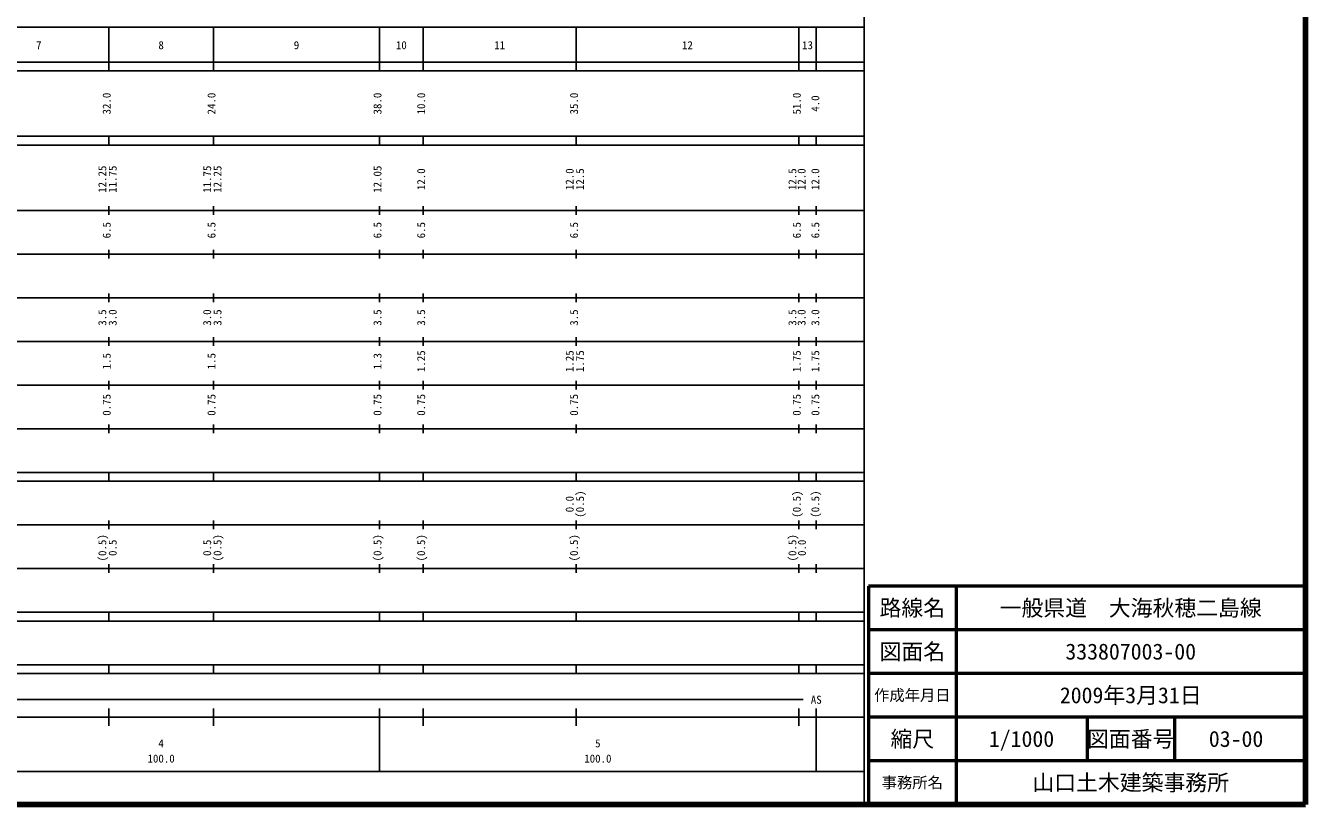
# Model space of a CAD drawing. Units: millimetres on the paper, enlarged 1000 times. Extents: x 40000 to 680000, y 20000 to 380000.
# Drawn here: x 386972 to 680000, y 20000 to 198357 of the extents above; entities that cross this region are included whole.
import ezdxf
from ezdxf.enums import TextEntityAlignment as Align

# ---------------------------------------------------------------- set-up
doc = ezdxf.new("R2010")
doc.units = ezdxf.units.MM
doc.header["$LTSCALE"] = 1000
for name, color, linetype, lineweight in [('M-TTL', 2, 'Continuous', 140), ('M-TTL-BAND', 7, 'Continuous', 25), ('M-TTL-FRAM', 2, 'Continuous', 50), ('M-TTL-LINE', 7, 'Continuous', 50)]:
    doc.layers.add(name, color=color, linetype=linetype, lineweight=lineweight)
doc.layers.add('M-TTL-TXT', color=7, linetype='Continuous')
doc.styles.add('ＭＳ ゴシック', font='')
doc.styles.get('ＭＳ ゴシック').set_extended_font_data('MS Gothic')

msp = doc.modelspace()

# ---------------------------------------------------------------- linework, layer by layer
at = {"layer": 'M-TTL'}
for p, q in [((680000, 20000), (680000, 380000)), ((40000, 20000), (680000, 20000))]:
    msp.add_line(p, q, dxfattribs=at)
at = {"layer": 'M-TTL-BAND'}
for p, q in [((579000, 20000), (579000, 370000)), ((68000, 198000), (579000, 198000)), ((406000, 188000), (406000, 198000)), ((430000, 188000), (430000, 198000)), ((468000, 188000), (468000, 198000)), ((478000, 188000), (478000, 198000)), ((513000, 188000), (513000, 198000)), ((564000, 188000), (564000, 198000)), ((568000, 188000), (568000, 198000)), ((40000, 190000), (579000, 190000)), ((40000, 188000), (579000, 188000)), ((40000, 173000), (579000, 173000)), ((406000, 171000), (406000, 173000)), ((430000, 171000), (430000, 173000)), ((468000, 171000), (468000, 173000)), ((478000, 171000), (478000, 173000)), ((513000, 171000), (513000, 173000)), ((564000, 171000), (564000, 173000)), ((568000, 171000), (568000, 173000)), ((40000, 171000), (579000, 171000)), ((40000, 156000), (579000, 156000)), ((406000, 155000), (406000, 157000)), ((430000, 155000), (430000, 157000)), ((468000, 155000), (468000, 157000)), ((478000, 155000), (478000, 157000)), ((513000, 155000), (513000, 157000)), ((564000, 155000), (564000, 157000)), ((568000, 155000), (568000, 157000)), ((406000, 145000), (406000, 147000)), ((430000, 145000), (430000, 147000)), ((468000, 145000), (468000, 147000)), ((478000, 145000), (478000, 147000)), ((513000, 145000), (513000, 147000)), ((564000, 145000), (564000, 147000)), ((568000, 145000), (568000, 147000)), ((46000, 146000), (579000, 146000)), ((52000, 136000), (579000, 136000)), ((406000, 135000), (406000, 137000)), ((430000, 135000), (430000, 137000)), ((468000, 135000), (468000, 137000)), ((478000, 135000), (478000, 137000)), ((513000, 135000), (513000, 137000)), ((564000, 135000), (564000, 137000)), ((568000, 135000), (568000, 137000)), ((406000, 125000), (406000, 127000)), ((430000, 125000), (430000, 127000)), ((468000, 125000), (468000, 127000)), ((478000, 125000), (478000, 127000)), ((513000, 125000), (513000, 127000)), ((564000, 125000), (564000, 127000)), ((568000, 125000), (568000, 127000)), ((46000, 126000), (579000, 126000)), ((52000, 116000), (579000, 116000)), ((406000, 115000), (406000, 117000)), ((430000, 115000), (430000, 117000)), ((468000, 115000), (468000, 117000)), ((478000, 115000), (478000, 117000)), ((513000, 115000), (513000, 117000)), ((564000, 115000), (564000, 117000)), ((568000, 115000), (568000, 117000)), ((46000, 106000), (579000, 106000)), ((406000, 105000), (406000, 107000)), ((430000, 105000), (430000, 107000)), ((468000, 105000), (468000, 107000)), ((478000, 105000), (478000, 107000)), ((513000, 105000), (513000, 107000)), ((564000, 105000), (564000, 107000)), ((568000, 105000), (568000, 107000)), ((40000, 96000), (579000, 96000)), ((40000, 94000), (579000, 94000)), ((406000, 94000), (406000, 96000)), ((430000, 94000), (430000, 96000)), ((468000, 94000), (468000, 96000)), ((478000, 94000), (478000, 96000)), ((513000, 94000), (513000, 96000)), ((564000, 94000), (564000, 96000)), ((568000, 94000), (568000, 96000)), ((406000, 83000), (406000, 85000)), ((430000, 83000), (430000, 85000)), ((468000, 83000), (468000, 85000)), ((478000, 83000), (478000, 85000)), ((513000, 83000), (513000, 85000)), ((564000, 83000), (564000, 85000)), ((568000, 83000), (568000, 85000)), ((49000, 84000), (579000, 84000)), ((40000, 74000), (579000, 74000)), ((406000, 73000), (406000, 75000)), ((430000, 73000), (430000, 75000)), ((468000, 73000), (468000, 75000)), ((478000, 73000), (478000, 75000)), ((513000, 73000), (513000, 75000)), ((564000, 73000), (564000, 75000)), ((568000, 73000), (568000, 75000)), ((40000, 64000), (579000, 64000)), ((40000, 62000), (579000, 62000)), ((406000, 62000), (406000, 64000)), ((430000, 62000), (430000, 64000)), ((468000, 62000), (468000, 64000)), ((478000, 62000), (478000, 64000)), ((513000, 62000), (513000, 64000)), ((564000, 62000), (564000, 64000)), ((568000, 62000), (568000, 64000)), ((40000, 52000), (579000, 52000)), ((40000, 50000), (579000, 50000)), ((406000, 50000), (406000, 52000)), ((430000, 50000), (430000, 52000)), ((468000, 50000), (468000, 52000)), ((478000, 50000), (478000, 52000)), ((513000, 50000), (513000, 52000)), ((564000, 50000), (564000, 52000)), ((568000, 50000), (568000, 52000)), ((71000, 44000), (565000, 44000)), ((406000, 38000), (406000, 42000)), ((430000, 38000), (430000, 42000)), ((468000, 27500), (468000, 42000)), ((478000, 38000), (478000, 42000)), ((513000, 38000), (513000, 42000)), ((564000, 38000), (564000, 42000)), ((568000, 27500), (568000, 42000)), ((40000, 40000), (579000, 40000)), ((68000, 27500), (579000, 27500))]:
    msp.add_line(p, q, dxfattribs=at)
at = {"layer": 'M-TTL-FRAM'}
for p, q in [((680000, 70000), (580000, 70000)), ((580000, 70000), (580000, 20000))]:
    msp.add_line(p, q, dxfattribs=at)
at = {"layer": 'M-TTL-LINE'}
for p, q in [((600000, 70000), (600000, 20000)), ((680000, 60000), (580000, 60000)), ((680000, 50000), (580000, 50000)), ((680000, 40000), (580000, 40000)), ((630000, 40000), (630000, 30000)), ((650000, 40000), (650000, 30000)), ((680000, 30000), (580000, 30000))]:
    msp.add_line(p, q, dxfattribs=at)

# ---------------------------------------------------------------- texts
at = {"layer": 'M-TTL-BAND', "style": 'ＭＳ ゴシック'}
for s, p in [('7', (390000, 192405)), ('8', (418000, 192405)), ('9', (449000, 192405)), ('10', (473000, 192405)), ('11', (495500, 192405)), ('12', (538500, 192405)), ('13', (566000, 192405)), ('AS', (568000, 42500)), ('4', (418000, 32523)), ('5', (518000, 32523)), ('100.0', (418000, 29033)), ('100.0', (518000, 29033))]:
    msp.add_text(s, height=1833, dxfattribs=at).set_placement(p, align=Align.BOTTOM_CENTER)
for s, p in [('32.0', (407000, 180500)), ('24.0', (431000, 180500)), ('38.0', (469000, 180500)), ('10.0', (479000, 180500)), ('35.0', (514000, 180500)), ('51.0', (565000, 180500)), ('4.0', (569252, 180500)), ('12.25', (406000, 163174)), ('11.75', (408370, 163174)), ('11.75', (430000, 163174)), ('12.25', (432370, 163174)), ('12.05', (469000, 163174)), ('12.0', (479000, 163174)), ('12.0', (513000, 163174)), ('12.5', (515370, 163174)), ('12.5', (564000, 163174)), ('12.0', (566104, 163174)), ('12.0', (569252, 163174)), ('6.5', (407000, 151500)), ('6.5', (431000, 151500)), ('6.5', (469000, 151500)), ('6.5', (479000, 151500)), ('6.5', (514000, 151500)), ('6.5', (565000, 151500)), ('6.5', (569252, 151500)), ('3.5', (406000, 131500)), ('3.0', (408370, 131500)), ('3.0', (430000, 131500)), ('3.5', (432370, 131500)), ('3.5', (469000, 131500)), ('3.5', (479000, 131500)), ('3.5', (514000, 131500)), ('3.5', (564000, 131500)), ('3.0', (566104, 131500)), ('3.0', (569252, 131500)), ('1.5', (407000, 121500)), ('1.5', (431000, 121500)), ('1.3', (469000, 121500)), ('1.25', (479000, 121500)), ('1.25', (513000, 121500)), ('1.75', (515370, 121500)), ('1.75', (565000, 121500)), ('1.75', (569252, 121500)), ('0.75', (407000, 111500)), ('0.75', (431000, 111500)), ('0.75', (469000, 111500)), ('0.75', (479000, 111500)), ('0.75', (514000, 111500)), ('0.75', (565000, 111500)), ('0.75', (569252, 111500)), ('(0.5)', (515370, 88764)), ('(0.5)', (565000, 88764)), ('(0.5)', (569252, 88764)), ('0.0', (513000, 88764)), ('(0.5)', (406000, 78764)), ('0.5', (408370, 78764)), ('0.5', (430000, 78764)), ('(0.5)', (432370, 78764)), ('(0.5)', (469000, 78764)), ('(0.5)', (479000, 78764)), ('(0.5)', (514000, 78764)), ('(0.5)', (564000, 78764)), ('0.0', (566182, 78764))]:
    msp.add_text(s, height=1833, rotation=90, dxfattribs=at).set_placement(p, align=Align.BOTTOM_CENTER)
at = {"layer": 'M-TTL-TXT', "style": 'ＭＳ ゴシック'}
for s, height, p in [('路線名', 3666, (590000, 65000)), ('路線名', 3666, (590000, 65000)), ('一般県道\u3000大海秋穂二島線', 3666, (640000, 65000)), ('図面名', 3666, (590000, 55000)), ('図面名', 3666, (590000, 55000)), ('333807003-00', 3666, (640000, 55000)), ('2009年3月31日', 3666, (640000, 45000)), ('作成年月日', 2566, (590000, 45000)), ('作成年月日', 2566, (590000, 45000)), ('縮尺', 3666, (590000, 35000)), ('縮尺', 3666, (590000, 35000)), ('1/1000', 3666, (615000, 35000)), ('図面番号', 3666, (640000, 35000)), ('図面番号', 3666, (640000, 35000)), ('03-00', 3666, (664125, 35000)), ('事務所名', 2566, (590000, 25000)), ('事務所名', 2566, (590000, 25000)), ('山口土木建築事務所', 3666, (640000, 25000))]:
    msp.add_text(s, height=height, dxfattribs=at).set_placement(p, align=Align.MIDDLE_CENTER)

doc.saveas('drawing.dxf')
